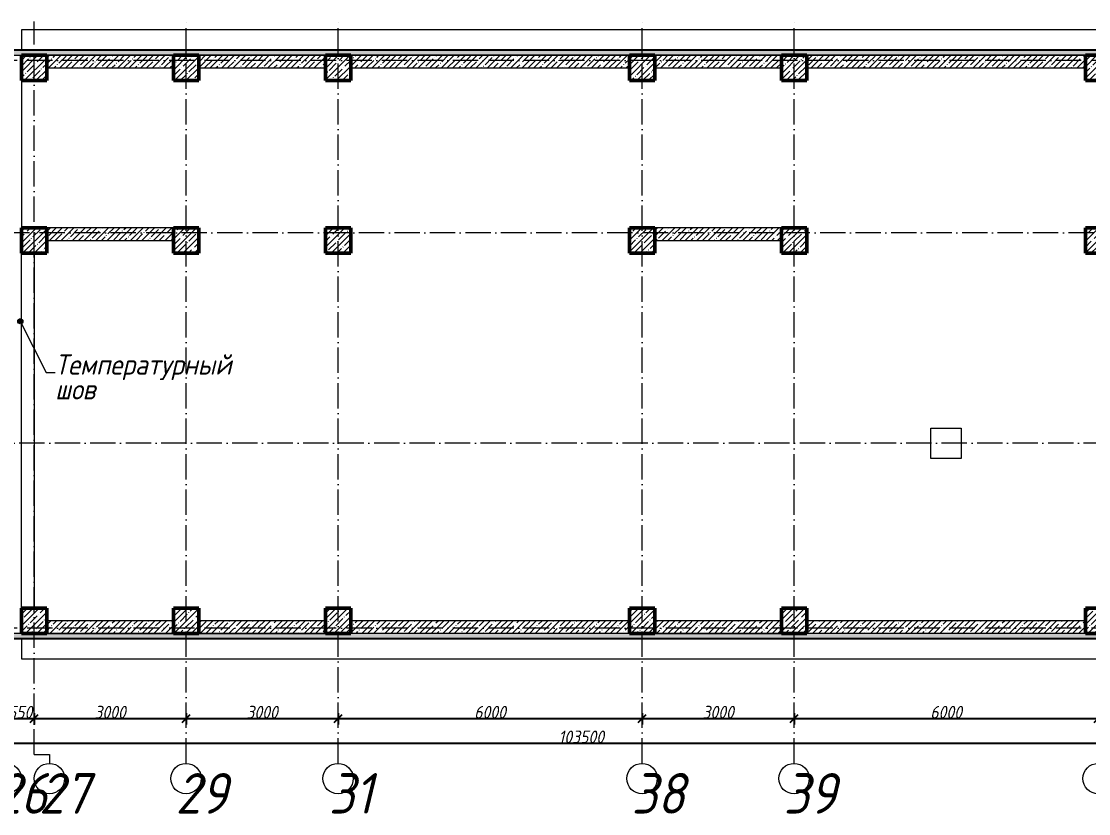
# Model space of a CAD drawing. Header units: millimetres. Extents: x -606178 to 312196, y -19338 to 632709.
# Drawn here: x -561717 to -540654, y 446320 to 461945 of the extents above; entities that cross this region are included whole.
import ezdxf

# ---------------------------------------------------------------- set-up
doc = ezdxf.new("R2010")
doc.units = ezdxf.units.MM
doc.linetypes.add('50_200_ШТРИХ_1Т_ш5_п1_п1_', pattern=[700, 500, -100, 0, -100])
for name, color, linetype, lineweight in [('A-____-____-DIMS', 7, 'Continuous', 9), ('A-FLOR-____-OTLN', 7, 'Continuous', 9), ('A-WALL-____-MCUT', 7, 'Continuous', 13), ('A-WALL-____-MCUT-1', 7, 'Continuous', 9), ('A-WALL-____-MCUT-3', 7, 'Continuous', 9), ('A-WALL-____-OTLN', 7, 'Continuous', 9), ('A-WALL-____-PATT-1', 7, 'Continuous', 9), ('A-WALL-FNSH-MCUT-1', 7, 'Continuous', 9), ('G-____-____-TEXT', 7, 'Continuous', 9), ('S-COLS-____-MCUT', 7, 'Continuous', 50), ('S-COLS-____-OTLN', 7, 'Continuous', 9), ('S-GRID-____-IDEN', 7, 'Continuous', 9), ('S-GRID-____-OTLN', 7, 'Continuous', 9), ('S-GRID-____-OTLN-1', 7, '50_200_ШТРИХ_1Т_ш5_п1_п1_', 9)]:
    doc.layers.add(name, color=color, linetype=linetype, lineweight=lineweight)
doc.styles.add('ISOCPEUR_I', font='isocpeui.ttf', dxfattribs={"width": 0.9, "height": 2.5})
doc.styles.add('ISOCPEUR_I_9', font='isocpeui.ttf', dxfattribs={"width": 0.9, "height": 250})
doc.dimstyles.new('ISO-2_5_0_9К_БОЛЬШОЙ_ОСИ', dxfattribs={"dimscale": 304.8, "dimtxt": 248.995294, "dimasz": 0.492126, "dimexe": 0.393701, "dimexo": 0, "dimgap": 0, "dimtad": 1, "dimdec": 0, "dimzin": 0, "dimdsep": 46, "dimtxsty": 'ISOCPEUR_I_9', "dimblk1": 'OBLIQUE', "dimblk2": 'OBLIQUE', "dimsah": 1, "dimcen": 0.09, "dimdle": 0.393701, "dimazin": 0, "dimtfac": 1, "dimtdec": 4, "dimtix": 1, "dimtmove": 0, "dimatfit": 3, "dimfxl": 1, "dimtvp": 1, "dimtolj": 1, "dimtzin": 0, "dimarcsym": 2})
pattern_1 = [(0, (-600067.05, 451794.26), (120.968, 69.841), [80.645, -161.29]), (120, (-600067.05, 451794.26), (-120.96808, 69.84086), [80.645, -161.29]), (60, (-600067.05, 451794.26), (-8e-05, 139.68186), [0, -161.29, 80.645, 0])]
pattern_2 = [(45, (-600067.05, 451794.26), (-114.04925, 114.04925), []), (45, (-599953, 451794.26), (-114.04925, 114.04925), [201.612, -40.322, 3.353, -36.97])]

# ---------------------------------------------------------------- blocks, each defined once
blk = doc.blocks.new('BSC_Колонна _Прямоугольная - 500х500-V58-АР1_Кладочный план подвала в осях 1-64_А-ГГ')
at = {"layer": 'S-COLS-____-OTLN'}
h = blk.add_hatch(dxfattribs=at)
h.set_pattern_fill('FP_69', color=256, style=0, pattern_type=2)
h.set_pattern_definition([(45, (-59600, 1668.96), (-114.04925, 114.04925), []), (45, (-59485.95, 1668.96), (-114.04925, 114.04925), [201.613, -40.323, 3.353, -36.97])])
h.paths.add_polyline_path([(-250, -250), (250, -250), (250, 250), (-250, 250)], flags=0)
at = {"layer": 'S-COLS-____-MCUT'}
for p, q in [((250, 250), (-250, 250)), ((-250, 250), (-250, -250)), ((250, -250), (250, 250)), ((-250, -250), (250, -250))]:
    blk.add_line(p, q, dxfattribs=at)
blk = doc.blocks.new('BSC_Колонна _Прямоугольная - 500х500-V60-АР1_Кладочный план подвала в осях 1-64_А-ГГ')
at = {"layer": 'S-COLS-____-OTLN'}
h = blk.add_hatch(dxfattribs=at)
h.set_pattern_fill('FP_71', color=256, style=0, pattern_type=2)
h.set_pattern_definition([(45, (-59600, -5831.04), (-114.04925, 114.04925), []), (45, (-59485.95, -5831.04), (-114.04925, 114.04925), [201.613, -40.323, 3.353, -36.97])])
h.paths.add_polyline_path([(-250, -250), (250, -250), (250, 250), (-250, 250)], flags=0)
at = {"layer": 'S-COLS-____-MCUT'}
for p, q in [((250, 250), (-250, 250)), ((-250, 250), (-250, -250)), ((250, -250), (250, 250)), ((-250, -250), (250, -250))]:
    blk.add_line(p, q, dxfattribs=at)
blk = doc.blocks.new('BSC_Колонна _Прямоугольная - 500х500-V65-АР1_Кладочный план подвала в осях 1-64_А-ГГ')
at = {"layer": 'S-COLS-____-OTLN'}
h = blk.add_hatch(dxfattribs=at)
h.set_pattern_fill('FP_76', color=256, style=0, pattern_type=2)
h.set_pattern_definition([(45, (-50600, 1668.96), (-114.04925, 114.04925), []), (45, (-50485.95, 1668.96), (-114.04925, 114.04925), [201.613, -40.323, 3.353, -36.97])])
h.paths.add_polyline_path([(-250, -250), (250, -250), (250, 250), (-250, 250)], flags=0)
at = {"layer": 'S-COLS-____-MCUT'}
for p, q in [((250, 250), (-250, 250)), ((-250, 250), (-250, -250)), ((250, -250), (250, 250)), ((-250, -250), (250, -250))]:
    blk.add_line(p, q, dxfattribs=at)
blk = doc.blocks.new('BSC_Колонна _Прямоугольная - 500х500-V66-АР1_Кладочный план подвала в осях 1-64_А-ГГ')
at = {"layer": 'S-COLS-____-OTLN'}
h = blk.add_hatch(dxfattribs=at)
h.set_pattern_fill('FP_77', color=256, style=0, pattern_type=2)
h.set_pattern_definition([(45, (-50600, -5831.04), (-114.04925, 114.04925), []), (45, (-50485.95, -5831.04), (-114.04925, 114.04925), [201.613, -40.323, 3.353, -36.97])])
h.paths.add_polyline_path([(-250, -250), (250, -250), (250, 250), (-250, 250)], flags=0)
at = {"layer": 'S-COLS-____-MCUT'}
for p, q in [((250, 250), (-250, 250)), ((-250, 250), (-250, -250)), ((250, -250), (250, 250)), ((-250, -250), (250, -250))]:
    blk.add_line(p, q, dxfattribs=at)
blk = doc.blocks.new('BSC_Колонна _Прямоугольная - 500х500-V67-АР1_Кладочный план подвала в осях 1-64_А-ГГ')
at = {"layer": 'S-COLS-____-OTLN'}
h = blk.add_hatch(dxfattribs=at)
h.set_pattern_fill('FP_78', color=256, style=0, pattern_type=2)
h.set_pattern_definition([(45, (-53600, 1668.96), (-114.04925, 114.04925), []), (45, (-53485.95, 1668.96), (-114.04925, 114.04925), [201.613, -40.323, 3.353, -36.97])])
h.paths.add_polyline_path([(-250, -250), (250, -250), (250, 250), (-250, 250)], flags=0)
at = {"layer": 'S-COLS-____-MCUT'}
for p, q in [((250, 250), (-250, 250)), ((-250, 250), (-250, -250)), ((250, -250), (250, 250)), ((-250, -250), (250, -250))]:
    blk.add_line(p, q, dxfattribs=at)
blk = doc.blocks.new('BSC_Колонна _Прямоугольная - 500х500-V68-АР1_Кладочный план подвала в осях 1-64_А-ГГ')
at = {"layer": 'S-COLS-____-OTLN'}
h = blk.add_hatch(dxfattribs=at)
h.set_pattern_fill('FP_79', color=256, style=0, pattern_type=2)
h.set_pattern_definition([(45, (-53600, -5831.04), (-114.04925, 114.04925), []), (45, (-53485.95, -5831.04), (-114.04925, 114.04925), [201.613, -40.323, 3.353, -36.97])])
h.paths.add_polyline_path([(-250, -250), (250, -250), (250, 250), (-250, 250)], flags=0)
at = {"layer": 'S-COLS-____-MCUT'}
for p, q in [((250, 250), (-250, 250)), ((-250, 250), (-250, -250)), ((250, -250), (250, 250)), ((-250, -250), (250, -250))]:
    blk.add_line(p, q, dxfattribs=at)
blk = doc.blocks.new('BSC_Колонна _Прямоугольная - 500х500-V72-АР1_Кладочный план подвала в осях 1-64_А-ГГ')
at = {"layer": 'S-COLS-____-OTLN'}
h = blk.add_hatch(dxfattribs=at)
h.set_pattern_fill('FP_83', color=256, style=0, pattern_type=2)
h.set_pattern_definition([(45, (-41600, 1668.96), (-114.04925, 114.04925), []), (45, (-41485.95, 1668.96), (-114.04925, 114.04925), [201.613, -40.323, 3.353, -36.97])])
h.paths.add_polyline_path([(-250, -250), (250, -250), (250, 250), (-250, 250)], flags=0)
at = {"layer": 'S-COLS-____-MCUT'}
for p, q in [((250, 250), (-250, 250)), ((-250, 250), (-250, -250)), ((250, -250), (250, 250)), ((-250, -250), (250, -250))]:
    blk.add_line(p, q, dxfattribs=at)
blk = doc.blocks.new('BSC_Колонна _Прямоугольная - 500х500-V95-АР1_Кладочный план подвала в осях 1-64_А-ГГ')
at = {"layer": 'S-COLS-____-OTLN'}
h = blk.add_hatch(dxfattribs=at)
h.set_pattern_fill('FP_107', color=256, style=0, pattern_type=2)
h.set_pattern_definition([(45, (-38600, 1668.96), (-114.04925, 114.04925), []), (45, (-38485.95, 1668.96), (-114.04925, 114.04925), [201.613, -40.323, 3.353, -36.97])])
h.paths.add_polyline_path([(-250, -250), (250, -250), (250, 250), (-250, 250)], flags=0)
at = {"layer": 'S-COLS-____-MCUT'}
for p, q in [((250, 250), (-250, 250)), ((-250, 250), (-250, -250)), ((250, -250), (250, 250)), ((-250, -250), (250, -250))]:
    blk.add_line(p, q, dxfattribs=at)
blk = doc.blocks.new('BSC_Колонна _Прямоугольная - 500х500-V96-АР1_Кладочный план подвала в осях 1-64_А-ГГ')
at = {"layer": 'S-COLS-____-OTLN'}
h = blk.add_hatch(dxfattribs=at)
h.set_pattern_fill('FP_108', color=256, style=0, pattern_type=2)
h.set_pattern_definition([(45, (-38600, -5831.04), (-114.04925, 114.04925), []), (45, (-38485.95, -5831.04), (-114.04925, 114.04925), [201.613, -40.323, 3.353, -36.97])])
h.paths.add_polyline_path([(-250, -250), (250, -250), (250, 250), (-250, 250)], flags=0)
at = {"layer": 'S-COLS-____-MCUT'}
for p, q in [((250, 250), (-250, 250)), ((-250, 250), (-250, -250)), ((250, -250), (250, 250)), ((-250, -250), (250, -250))]:
    blk.add_line(p, q, dxfattribs=at)
blk = doc.blocks.new('BSC_Колонна _Прямоугольная - 500х500-V97-АР1_Кладочный план подвала в осях 1-64_А-ГГ')
at = {"layer": 'S-COLS-____-OTLN'}
h = blk.add_hatch(dxfattribs=at)
h.set_pattern_fill('FP_109', color=256, style=0, pattern_type=2)
h.set_pattern_definition([(45, (-44600, 1668.96), (-114.04925, 114.04925), []), (45, (-44485.95, 1668.96), (-114.04925, 114.04925), [201.613, -40.323, 3.353, -36.97])])
h.paths.add_polyline_path([(-250, -250), (250, -250), (250, 250), (-250, 250)], flags=0)
at = {"layer": 'S-COLS-____-MCUT'}
for p, q in [((250, 250), (-250, 250)), ((-250, 250), (-250, -250)), ((250, -250), (250, 250)), ((-250, -250), (250, -250))]:
    blk.add_line(p, q, dxfattribs=at)
blk = doc.blocks.new('BSC_Колонна _Прямоугольная - 500х500-V98-АР1_Кладочный план подвала в осях 1-64_А-ГГ')
at = {"layer": 'S-COLS-____-OTLN'}
h = blk.add_hatch(dxfattribs=at)
h.set_pattern_fill('FP_110', color=256, style=0, pattern_type=2)
h.set_pattern_definition([(45, (-44600, -5831.04), (-114.04925, 114.04925), []), (45, (-44485.95, -5831.04), (-114.04925, 114.04925), [201.613, -40.323, 3.353, -36.97])])
h.paths.add_polyline_path([(-250, -250), (250, -250), (250, 250), (-250, 250)], flags=0)
at = {"layer": 'S-COLS-____-MCUT'}
for p, q in [((250, 250), (-250, 250)), ((-250, 250), (-250, -250)), ((250, -250), (250, 250)), ((-250, -250), (250, -250))]:
    blk.add_line(p, q, dxfattribs=at)
blk = doc.blocks.new('BSC_Колонна _Прямоугольная - 500х500-V125-АР1_Кладочный план подвала в осях 1-64_А-ГГ')
at = {"layer": 'S-COLS-____-OTLN'}
h = blk.add_hatch(dxfattribs=at)
h.set_pattern_fill('FP_140', color=256, style=0, pattern_type=2)
h.set_pattern_definition([(45, (-59600, -9231.04), (-114.04925, 114.04925), []), (45, (-59485.95, -9231.04), (-114.04925, 114.04925), [201.613, -40.323, 3.353, -36.97])])
h.paths.add_polyline_path([(-250, -250), (250, -250), (250, 250), (-250, 250)], flags=0)
at = {"layer": 'S-COLS-____-MCUT'}
for p, q in [((250, 250), (-250, 250)), ((-250, 250), (-250, -250)), ((250, -250), (250, 250)), ((-250, -250), (250, -250))]:
    blk.add_line(p, q, dxfattribs=at)
blk = doc.blocks.new('BSC_Колонна _Прямоугольная - 500х500-V126-АР1_Кладочный план подвала в осях 1-64_А-ГГ')
at = {"layer": 'S-COLS-____-OTLN'}
h = blk.add_hatch(dxfattribs=at)
h.set_pattern_fill('FP_141', color=256, style=0, pattern_type=2)
h.set_pattern_definition([(45, (-53600, -9231.04), (-114.04925, 114.04925), []), (45, (-53485.95, -9231.04), (-114.04925, 114.04925), [201.613, -40.323, 3.353, -36.97])])
h.paths.add_polyline_path([(-250, -250), (250, -250), (250, 250), (-250, 250)], flags=0)
at = {"layer": 'S-COLS-____-MCUT'}
for p, q in [((250, 250), (-250, 250)), ((-250, 250), (-250, -250)), ((250, -250), (250, 250)), ((-250, -250), (250, -250))]:
    blk.add_line(p, q, dxfattribs=at)
blk = doc.blocks.new('BSC_Колонна _Прямоугольная - 500х500-V141-АР1_Кладочный план подвала в осях 1-64_А-ГГ')
at = {"layer": 'S-COLS-____-OTLN'}
h = blk.add_hatch(dxfattribs=at)
h.set_pattern_fill('FP_157', color=256, style=0, pattern_type=2)
h.set_pattern_definition([(45, (-41600, -5831.04), (-114.04925, 114.04925), []), (45, (-41485.95, -5831.04), (-114.04925, 114.04925), [201.613, -40.323, 3.353, -36.97])])
h.paths.add_polyline_path([(-250, -250), (250, -250), (250, 250), (-250, 250)], flags=0)
at = {"layer": 'S-COLS-____-MCUT'}
for p, q in [((250, 250), (-250, 250)), ((-250, 250), (-250, -250)), ((250, -250), (250, 250)), ((-250, -250), (250, -250))]:
    blk.add_line(p, q, dxfattribs=at)
blk = doc.blocks.new('Ось сетки - Круг_Ø6_00__ISO-2_5_0_9K_-25732049-АР1_Кладочный план подвала в осях 1-64_А-ГГ')
at = {"layer": 'S-GRID-____-IDEN'}
blk.add_circle((0, 0), 3, dxfattribs=at)
blk = doc.blocks.new('_Oblique')
at = {"color": 0, "linetype": 'ByBlock', "lineweight": -2}
blk.add_line((-0.5, -0.5), (0.5, 0.5), dxfattribs=at)
blk = doc.blocks.new('*D3995')
at = {"layer": 'A-____-____-DIMS', "color": 0, "lineweight": -2, "transparency": 16777216}
for p, q in [((-562017, 448302), (-562017, 448076)), ((-561467, 448302), (-561467, 448076)), ((-562137, 448196), (-561347, 448196))]:
    blk.add_line(p, q, dxfattribs=at)
at = {"layer": 'Defpoints', "color": 0, "transparency": 16777216}
for p in [(-562017, 448302), (-561467, 448302), (-561467, 448196)]:
    blk.add_point(p, dxfattribs=at)
at = {"layer": 'A-____-____-DIMS', "color": 0, "lineweight": -2, "transparency": 16777216, "xscale": 150, "yscale": 150, "zscale": 150, "rotation": 180}
blk.add_blockref('_Oblique', (-562017, 448196), dxfattribs=at)
at = {"layer": 'A-____-____-DIMS', "color": 0, "lineweight": -2, "transparency": 16777216, "xscale": 150, "yscale": 150, "zscale": 150}
blk.add_blockref('_Oblique', (-561467, 448196), dxfattribs=at)
at = {"layer": 'A-____-____-DIMS', "color": 0, "transparency": 16777216, "insert": (-561742, 448321), "char_height": 250, "width": 568.86, "attachment_point": 5, "style": 'ISOCPEUR_I_9'}
blk.add_mtext('\\A1;550', dxfattribs=at)
blk = doc.blocks.new('*D3996')
at = {"layer": 'A-____-____-DIMS', "color": 0, "lineweight": -2, "transparency": 16777216}
for p, q in [((-561467, 448302), (-561467, 448076)), ((-558467, 448302), (-558467, 448076)), ((-561587, 448196), (-558347, 448196))]:
    blk.add_line(p, q, dxfattribs=at)
at = {"layer": 'Defpoints', "color": 0, "transparency": 16777216}
for p in [(-561467, 448302), (-558467, 448302), (-558467, 448196)]:
    blk.add_point(p, dxfattribs=at)
at = {"layer": 'A-____-____-DIMS', "color": 0, "lineweight": -2, "transparency": 16777216, "xscale": 150, "yscale": 150, "zscale": 150, "rotation": 180}
blk.add_blockref('_Oblique', (-561467, 448196), dxfattribs=at)
at = {"layer": 'A-____-____-DIMS', "color": 0, "lineweight": -2, "transparency": 16777216, "xscale": 150, "yscale": 150, "zscale": 150}
blk.add_blockref('_Oblique', (-558467, 448196), dxfattribs=at)
at = {"layer": 'A-____-____-DIMS', "color": 0, "transparency": 16777216, "insert": (-559967, 448321), "char_height": 250, "width": 758.48, "attachment_point": 5, "style": 'ISOCPEUR_I_9'}
blk.add_mtext('\\A1;3000', dxfattribs=at)
blk = doc.blocks.new('*D3997')
at = {"layer": 'A-____-____-DIMS', "color": 0, "lineweight": -2, "transparency": 16777216}
for p, q in [((-558467, 448302), (-558467, 448076)), ((-555467, 448302), (-555467, 448076)), ((-558587, 448196), (-555347, 448196))]:
    blk.add_line(p, q, dxfattribs=at)
at = {"layer": 'Defpoints', "color": 0, "transparency": 16777216}
for p in [(-558467, 448302), (-555467, 448302), (-555467, 448196)]:
    blk.add_point(p, dxfattribs=at)
at = {"layer": 'A-____-____-DIMS', "color": 0, "lineweight": -2, "transparency": 16777216, "xscale": 150, "yscale": 150, "zscale": 150, "rotation": 180}
blk.add_blockref('_Oblique', (-558467, 448196), dxfattribs=at)
at = {"layer": 'A-____-____-DIMS', "color": 0, "lineweight": -2, "transparency": 16777216, "xscale": 150, "yscale": 150, "zscale": 150}
blk.add_blockref('_Oblique', (-555467, 448196), dxfattribs=at)
at = {"layer": 'A-____-____-DIMS', "color": 0, "transparency": 16777216, "insert": (-556967, 448321), "char_height": 250, "width": 758.48, "attachment_point": 5, "style": 'ISOCPEUR_I_9'}
blk.add_mtext('\\A1;3000', dxfattribs=at)
blk = doc.blocks.new('*D3998')
at = {"layer": 'A-____-____-DIMS', "color": 0, "lineweight": -2, "transparency": 16777216}
for p, q in [((-555467, 448302), (-555467, 448076)), ((-549467, 448302), (-549467, 448076)), ((-555587, 448196), (-549347, 448196))]:
    blk.add_line(p, q, dxfattribs=at)
at = {"layer": 'Defpoints', "color": 0, "transparency": 16777216}
for p in [(-555467, 448302), (-549467, 448302), (-549467, 448196)]:
    blk.add_point(p, dxfattribs=at)
at = {"layer": 'A-____-____-DIMS', "color": 0, "lineweight": -2, "transparency": 16777216, "xscale": 150, "yscale": 150, "zscale": 150, "rotation": 180}
blk.add_blockref('_Oblique', (-555467, 448196), dxfattribs=at)
at = {"layer": 'A-____-____-DIMS', "color": 0, "lineweight": -2, "transparency": 16777216, "xscale": 150, "yscale": 150, "zscale": 150}
blk.add_blockref('_Oblique', (-549467, 448196), dxfattribs=at)
at = {"layer": 'A-____-____-DIMS', "color": 0, "transparency": 16777216, "insert": (-552467, 448321), "char_height": 250, "width": 758.48, "attachment_point": 5, "style": 'ISOCPEUR_I_9'}
blk.add_mtext('\\A1;6000', dxfattribs=at)
blk = doc.blocks.new('*D3999')
at = {"layer": 'A-____-____-DIMS', "color": 0, "lineweight": -2, "transparency": 16777216}
for p, q in [((-549467, 448302), (-549467, 448076)), ((-546467, 448302), (-546467, 448076)), ((-549587, 448196), (-546347, 448196))]:
    blk.add_line(p, q, dxfattribs=at)
at = {"layer": 'Defpoints', "color": 0, "transparency": 16777216}
for p in [(-549467, 448302), (-546467, 448302), (-546467, 448196)]:
    blk.add_point(p, dxfattribs=at)
at = {"layer": 'A-____-____-DIMS', "color": 0, "lineweight": -2, "transparency": 16777216, "xscale": 150, "yscale": 150, "zscale": 150, "rotation": 180}
blk.add_blockref('_Oblique', (-549467, 448196), dxfattribs=at)
at = {"layer": 'A-____-____-DIMS', "color": 0, "lineweight": -2, "transparency": 16777216, "xscale": 150, "yscale": 150, "zscale": 150}
blk.add_blockref('_Oblique', (-546467, 448196), dxfattribs=at)
at = {"layer": 'A-____-____-DIMS', "color": 0, "transparency": 16777216, "insert": (-547967, 448321), "char_height": 250, "width": 758.48, "attachment_point": 5, "style": 'ISOCPEUR_I_9'}
blk.add_mtext('\\A1;3000', dxfattribs=at)
blk = doc.blocks.new('*D4000')
at = {"layer": 'A-____-____-DIMS', "color": 0, "lineweight": -2, "transparency": 16777216}
for p, q in [((-546467, 448302), (-546467, 448076)), ((-540467, 448302), (-540467, 448076)), ((-546587, 448196), (-540347, 448196))]:
    blk.add_line(p, q, dxfattribs=at)
at = {"layer": 'Defpoints', "color": 0, "transparency": 16777216}
for p in [(-546467, 448302), (-540467, 448302), (-540467, 448196)]:
    blk.add_point(p, dxfattribs=at)
at = {"layer": 'A-____-____-DIMS', "color": 0, "lineweight": -2, "transparency": 16777216, "xscale": 150, "yscale": 150, "zscale": 150, "rotation": 180}
blk.add_blockref('_Oblique', (-546467, 448196), dxfattribs=at)
at = {"layer": 'A-____-____-DIMS', "color": 0, "lineweight": -2, "transparency": 16777216, "xscale": 150, "yscale": 150, "zscale": 150}
blk.add_blockref('_Oblique', (-540467, 448196), dxfattribs=at)
at = {"layer": 'A-____-____-DIMS', "color": 0, "transparency": 16777216, "insert": (-543467, 448321), "char_height": 250, "width": 758.48, "attachment_point": 5, "style": 'ISOCPEUR_I_9'}
blk.add_mtext('\\A1;6000', dxfattribs=at)
blk = doc.blocks.new('*D4014')
at = {"layer": 'A-____-____-DIMS', "color": 0, "lineweight": -2, "transparency": 16777216}
for p, q in [((-602417, 447814), (-602417, 447588)), ((-498917, 447814), (-498917, 447588)), ((-602537, 447708), (-498797, 447708))]:
    blk.add_line(p, q, dxfattribs=at)
at = {"layer": 'Defpoints', "color": 0, "transparency": 16777216}
for p in [(-602417, 447814), (-498917, 447814), (-498917, 447708)]:
    blk.add_point(p, dxfattribs=at)
at = {"layer": 'A-____-____-DIMS', "color": 0, "lineweight": -2, "transparency": 16777216, "xscale": 150, "yscale": 150, "zscale": 150, "rotation": 180}
blk.add_blockref('_Oblique', (-602417, 447708), dxfattribs=at)
at = {"layer": 'A-____-____-DIMS', "color": 0, "lineweight": -2, "transparency": 16777216, "xscale": 150, "yscale": 150, "zscale": 150}
blk.add_blockref('_Oblique', (-498917, 447708), dxfattribs=at)
at = {"layer": 'A-____-____-DIMS', "color": 0, "transparency": 16777216, "insert": (-550667, 447833), "char_height": 250, "width": 1080.26, "attachment_point": 5, "style": 'ISOCPEUR_I_9'}
blk.add_mtext('\\A1;103500', dxfattribs=at)

msp = doc.modelspace()

# ---------------------------------------------------------------- hatches: boundary and pattern name
at = {"layer": 'A-WALL-____-PATT-1'}
h = msp.add_hatch(dxfattribs=at)
h.set_pattern_fill('FP_91', color=256, style=0, pattern_type=2)
h.set_pattern_definition(pattern_1)
h.paths.add_polyline_path([(-525677.047, 461275.3011), (-525669.047, 461275.3011), (-525669.047, 461377.3011), (-576515.047, 461377.3011), (-576515.047, 461277.3011), (-525677.047, 461277.3011)], flags=0)
h = msp.add_hatch(dxfattribs=at)
h.set_pattern_fill('FP_1', color=256, style=0, pattern_type=2)
h.set_pattern_definition(pattern_2)
h.paths.add_polyline_path([(-558717.047, 461025.3011), (-558717.047, 461275.3011), (-561217.047, 461275.3011), (-561217.047, 461025.3011)], flags=0)
h = msp.add_hatch(dxfattribs=at)
h.set_pattern_fill('FP_1', color=256, style=0, pattern_type=2)
h.set_pattern_definition(pattern_2)
h.paths.add_polyline_path([(-555717.047, 461025.3011), (-555717.047, 461275.3011), (-558217.047, 461275.3011), (-558217.047, 461025.3011)], flags=0)
h = msp.add_hatch(dxfattribs=at)
h.set_pattern_fill('FP_1', color=256, style=0, pattern_type=2)
h.set_pattern_definition(pattern_2)
h.paths.add_polyline_path([(-549717.047, 461025.3011), (-549717.047, 461275.3011), (-555217.047, 461275.3011), (-555217.047, 461025.3011), (-550592.3244, 461025.3011)], flags=0)
h = msp.add_hatch(dxfattribs=at)
h.set_pattern_fill('FP_1', color=256, style=0, pattern_type=2)
h.set_pattern_definition(pattern_2)
h.paths.add_polyline_path([(-546717.047, 461025.3011), (-546717.047, 461275.3011), (-549217.047, 461275.3011), (-549217.047, 461025.3011)], flags=0)
h = msp.add_hatch(dxfattribs=at)
h.set_pattern_fill('FP_1', color=256, style=0, pattern_type=2)
h.set_pattern_definition(pattern_2)
h.paths.add_polyline_path([(-540717.047, 461025.3011), (-540717.047, 461275.3011), (-546217.047, 461275.3011), (-546217.047, 461025.3011)], flags=0)
h = msp.add_hatch(dxfattribs=at)
h.set_pattern_fill('FP_1', color=256, style=0, pattern_type=2)
h.set_pattern_definition(pattern_2)
h.paths.add_polyline_path([(-558717.047, 457625.3011), (-558717.047, 457875.3011), (-561217.047, 457875.3011), (-561217.047, 457625.3011)], flags=0)
h = msp.add_hatch(dxfattribs=at)
h.set_pattern_fill('FP_1', color=256, style=0, pattern_type=2)
h.set_pattern_definition(pattern_2)
h.paths.add_polyline_path([(-546717.047, 457625.3011), (-546717.047, 457875.3011), (-549217.047, 457875.3011), (-549217.047, 457625.3011)], flags=0)
h = msp.add_hatch(dxfattribs=at)
h.set_pattern_fill('FP_1', color=256, style=0, pattern_type=2)
h.set_pattern_definition(pattern_2)
h.paths.add_polyline_path([(-558717.047, 449875.3011), (-558717.047, 450125.3011), (-561217.047, 450125.3011), (-561217.047, 449875.3011)], flags=0)
h = msp.add_hatch(dxfattribs=at)
h.set_pattern_fill('FP_1', color=256, style=0, pattern_type=2)
h.set_pattern_definition(pattern_2)
h.paths.add_polyline_path([(-555717.047, 449875.3011), (-555717.047, 450125.3011), (-558217.047, 450125.3011), (-558217.047, 449875.3011)], flags=0)
h = msp.add_hatch(dxfattribs=at)
h.set_pattern_fill('FP_1', color=256, style=0, pattern_type=2)
h.set_pattern_definition(pattern_2)
h.paths.add_polyline_path([(-549717.047, 449875.3011), (-549717.047, 450125.3011), (-555217.047, 450125.3011), (-555217.047, 449875.3011), (-550592.3244, 449875.3011)], flags=0)
h = msp.add_hatch(dxfattribs=at)
h.set_pattern_fill('FP_1', color=256, style=0, pattern_type=2)
h.set_pattern_definition(pattern_2)
h.paths.add_polyline_path([(-546717.047, 449875.3011), (-546717.047, 450125.3011), (-549217.047, 450125.3011), (-549217.047, 449875.3011)], flags=0)
h = msp.add_hatch(dxfattribs=at)
h.set_pattern_fill('FP_1', color=256, style=0, pattern_type=2)
h.set_pattern_definition(pattern_2)
h.paths.add_polyline_path([(-540717.047, 449875.3011), (-540717.047, 450125.3011), (-546217.047, 450125.3011), (-546217.047, 449875.3011)], flags=0)
h = msp.add_hatch(dxfattribs=at)
h.set_pattern_fill('FP_91', color=256, style=0, pattern_type=2)
h.set_pattern_definition(pattern_1)
h.paths.add_polyline_path([(-498715.047, 449773.3011), (-498715.047, 449873.3011), (-602519.047, 449873.3011), (-602519.047, 449773.3011), (-501102.2341, 449773.3011)], flags=0)
at = {"layer": 'G-____-____-TEXT'}
h = msp.add_hatch(color=256, dxfattribs=at)
edge = h.paths.add_edge_path(flags=0)
edge.add_arc((-561737.0525, 456029.6654), 50, 0, 360)
at = {"layer": 'S-COLS-____-OTLN'}
h = msp.add_hatch(dxfattribs=at)
h.set_pattern_fill('FP_1', color=256, style=0, pattern_type=2)
h.set_pattern_definition(pattern_2)
h.paths.add_polyline_path([(-561717.047, 460775.3011), (-561217.047, 460775.3011), (-561217.047, 461275.3011), (-561717.047, 461275.3011)], flags=0)
h = msp.add_hatch(dxfattribs=at)
h.set_pattern_fill('FP_1', color=256, style=0, pattern_type=2)
h.set_pattern_definition(pattern_2)
h.paths.add_polyline_path([(-558717.047, 460775.3011), (-558217.047, 460775.3011), (-558217.047, 461275.3011), (-558717.047, 461275.3011)], flags=0)
h = msp.add_hatch(dxfattribs=at)
h.set_pattern_fill('FP_1', color=256, style=0, pattern_type=2)
h.set_pattern_definition(pattern_2)
h.paths.add_polyline_path([(-555217.047, 460775.3011), (-555217.047, 461275.3011), (-555717.047, 461275.3011), (-555717.047, 460775.3011)], flags=0)
h = msp.add_hatch(dxfattribs=at)
h.set_pattern_fill('FP_1', color=256, style=0, pattern_type=2)
h.set_pattern_definition(pattern_2)
h.paths.add_polyline_path([(-549717.047, 460775.3011), (-549217.047, 460775.3011), (-549217.047, 461275.3011), (-549717.047, 461275.3011)], flags=0)

# ---------------------------------------------------------------- linework, layer by layer
at = {"layer": 'A-FLOR-____-OTLN'}
for p, q in [((-528217.047, 461775.3011), (-561717.047, 461775.3011)), ((-561717.047, 461775.3011), (-561717.047, 461385.3011)), ((-561717.047, 460775.3011), (-561717.047, 457875.3011)), ((-543767.047, 453325.3011), (-543767.047, 453925.3011)), ((-543767.047, 453925.3011), (-543167.047, 453925.3011)), ((-543167.047, 453925.3011), (-543167.047, 453325.3011)), ((-543167.047, 453325.3011), (-543767.047, 453325.3011)), ((-561717.047, 449765.3011), (-561717.047, 449375.3011)), ((-561717.047, 449375.3011), (-528217.047, 449375.3011))]:
    msp.add_line(p, q, dxfattribs=at)
at = {"layer": 'A-WALL-____-MCUT'}
for p, q in [((-576415.047, 461377.3011), (-525669.047, 461377.3011)), ((-525677.047, 461385.3011), (-576407.047, 461385.3011)), ((-602627.047, 449765.3011), (-498707.047, 449765.3011)), ((-498715.047, 449773.3011), (-602619.047, 449773.3011))]:
    msp.add_line(p, q, dxfattribs=at)
at = {"layer": 'A-WALL-____-MCUT-1'}
for p, q in [((-558717.047, 461275.3011), (-561217.047, 461275.3011)), ((-561217.047, 461275.3011), (-561217.047, 461025.3011)), ((-558717.047, 461025.3011), (-558717.047, 461275.3011)), ((-555717.047, 461275.3011), (-558217.047, 461275.3011)), ((-558217.047, 461275.3011), (-558217.047, 461025.3011)), ((-555717.047, 461025.3011), (-555717.047, 461275.3011)), ((-549717.047, 461275.3011), (-555217.047, 461275.3011)), ((-555217.047, 461275.3011), (-555217.047, 461025.3011)), ((-549717.047, 461025.3011), (-549717.047, 461275.3011)), ((-546717.047, 461275.3011), (-549217.047, 461275.3011)), ((-549217.047, 461275.3011), (-549217.047, 461025.3011)), ((-540717.047, 461275.3011), (-546217.047, 461275.3011)), ((-561217.047, 461025.3011), (-558717.047, 461025.3011)), ((-558217.047, 461025.3011), (-555717.047, 461025.3011)), ((-555217.047, 461025.3011), (-549717.047, 461025.3011)), ((-549217.047, 461025.3011), (-546717.047, 461025.3011)), ((-546217.047, 461025.3011), (-540717.047, 461025.3011)), ((-558717.047, 457875.3011), (-561217.047, 457875.3011)), ((-546717.047, 457875.3011), (-549217.047, 457875.3011)), ((-561217.047, 457625.3011), (-558717.047, 457625.3011)), ((-549217.047, 457625.3011), (-546717.047, 457625.3011)), ((-558717.047, 450125.3011), (-561217.047, 450125.3011)), ((-555717.047, 450125.3011), (-558217.047, 450125.3011)), ((-549717.047, 450125.3011), (-555217.047, 450125.3011)), ((-546717.047, 450125.3011), (-549217.047, 450125.3011)), ((-540717.047, 450125.3011), (-546217.047, 450125.3011)), ((-561217.047, 449875.3011), (-558717.047, 449875.3011)), ((-558217.047, 449875.3011), (-555717.047, 449875.3011)), ((-549717.047, 449875.3011), (-555217.047, 449875.3011)), ((-549217.047, 449875.3011), (-546717.047, 449875.3011)), ((-540717.047, 449875.3011), (-546217.047, 449875.3011))]:
    msp.add_line(p, q, dxfattribs=at)
at = {"layer": 'A-WALL-____-MCUT-3'}
for p, q in [((-576517.047, 461277.3011), (-525567.047, 461277.3011)), ((-498815.047, 449873.3011), (-602519.047, 449873.3011))]:
    msp.add_line(p, q, dxfattribs=at)
at = {"layer": 'A-WALL-____-OTLN'}
for p, q in [((-561717.047, 450375.3011), (-561717.047, 457375.3011)), ((-561467.047, 457375.3011), (-561467.047, 450375.3011))]:
    msp.add_line(p, q, dxfattribs=at)
at = {"layer": 'A-WALL-FNSH-MCUT-1'}
for p, q in [((-561767.047, 461275.3011), (-549217.047, 461275.3011)), ((-561717.047, 449875.3011), (-561767.047, 449875.3011))]:
    msp.add_line(p, q, dxfattribs=at)
at = {"layer": 'G-____-____-TEXT'}
for p, q in [((-561737.0525, 456029.6654), (-561229.996, 455022.282)), ((-561229.996, 455022.282), (-561050.308, 455022.282))]:
    msp.add_line(p, q, dxfattribs=at)
msp.add_circle((-561737.0525, 456029.6654), 50, dxfattribs=at)
at = {"layer": 'S-COLS-____-MCUT'}
for p, q in [((-561217.047, 461275.3011), (-561717.047, 461275.3011)), ((-561717.047, 461275.3011), (-561717.047, 460775.3011)), ((-561217.047, 460775.3011), (-561217.047, 461275.3011)), ((-558217.047, 461275.3011), (-558717.047, 461275.3011)), ((-558717.047, 461275.3011), (-558717.047, 460775.3011)), ((-558217.047, 460775.3011), (-558217.047, 461275.3011)), ((-555217.047, 461275.3011), (-555717.047, 461275.3011)), ((-555717.047, 461275.3011), (-555717.047, 460775.3011)), ((-555217.047, 460775.3011), (-555217.047, 461275.3011)), ((-549217.047, 461275.3011), (-549717.047, 461275.3011)), ((-549717.047, 461275.3011), (-549717.047, 460775.3011)), ((-549217.047, 460775.3011), (-549217.047, 461275.3011)), ((-561717.047, 460775.3011), (-561217.047, 460775.3011)), ((-558717.047, 460775.3011), (-558217.047, 460775.3011)), ((-555717.047, 460775.3011), (-555217.047, 460775.3011)), ((-549717.047, 460775.3011), (-549217.047, 460775.3011))]:
    msp.add_line(p, q, dxfattribs=at)
at = {"layer": 'S-GRID-____-OTLN'}
for p, q in [((-561467.047, 447487.0113), (-561162.817, 447487.0113)), ((-561162.817, 447487.0113), (-561162.817, 447311.6528))]:
    msp.add_line(p, q, dxfattribs=at)
at = {"layer": 'S-GRID-____-OTLN-1'}
for p, q in [((-561467.047, 447487.0113), (-561467.047, 461944.7985)), ((-558467.047, 447311.6528), (-558467.047, 461944.7985)), ((-555467.047, 447311.6528), (-555467.047, 461944.7985)), ((-549467.047, 447311.6528), (-549467.047, 461944.7985)), ((-546467.047, 447311.6528), (-546467.047, 461944.7985)), ((-495992.6403, 461175.3011), (-604529.5766, 461175.3011)), ((-509748.2596, 457775.3011), (-604735.8172, 457775.3011)), ((-496148.4533, 453625.3011), (-604735.8172, 453625.3011)), ((-495992.6403, 449975.3011), (-604735.8172, 449975.3011))]:
    msp.add_line(p, q, dxfattribs=at)

# ---------------------------------------------------------------- block references
at = {"layer": 'S-COLS-____-OTLN'}
for name, p in [('BSC_Колонна _Прямоугольная - 500х500-V126-АР1_Кладочный план подвала в осях 1-64_А-ГГ', (-546467.047, 461025.3011)), ('BSC_Колонна _Прямоугольная - 500х500-V125-АР1_Кладочный план подвала в осях 1-64_А-ГГ', (-540467.047, 461025.3011)), ('BSC_Колонна _Прямоугольная - 500х500-V96-АР1_Кладочный план подвала в осях 1-64_А-ГГ', (-561467.047, 457625.3011)), ('BSC_Колонна _Прямоугольная - 500х500-V141-АР1_Кладочный план подвала в осях 1-64_А-ГГ', (-558467.047, 457625.3011)), ('BSC_Колонна _Прямоугольная - 500х500-V98-АР1_Кладочный план подвала в осях 1-64_А-ГГ', (-555467.047, 457625.3011)), ('BSC_Колонна _Прямоугольная - 500х500-V66-АР1_Кладочный план подвала в осях 1-64_А-ГГ', (-549467.047, 457625.3011)), ('BSC_Колонна _Прямоугольная - 500х500-V68-АР1_Кладочный план подвала в осях 1-64_А-ГГ', (-546467.047, 457625.3011)), ('BSC_Колонна _Прямоугольная - 500х500-V60-АР1_Кладочный план подвала в осях 1-64_А-ГГ', (-540467.047, 457625.3011)), ('BSC_Колонна _Прямоугольная - 500х500-V95-АР1_Кладочный план подвала в осях 1-64_А-ГГ', (-561467.047, 450125.3011)), ('BSC_Колонна _Прямоугольная - 500х500-V72-АР1_Кладочный план подвала в осях 1-64_А-ГГ', (-558467.047, 450125.3011)), ('BSC_Колонна _Прямоугольная - 500х500-V97-АР1_Кладочный план подвала в осях 1-64_А-ГГ', (-555467.047, 450125.3011)), ('BSC_Колонна _Прямоугольная - 500х500-V65-АР1_Кладочный план подвала в осях 1-64_А-ГГ', (-549467.047, 450125.3011)), ('BSC_Колонна _Прямоугольная - 500х500-V67-АР1_Кладочный план подвала в осях 1-64_А-ГГ', (-546467.047, 450125.3011)), ('BSC_Колонна _Прямоугольная - 500х500-V58-АР1_Кладочный план подвала в осях 1-64_А-ГГ', (-540467.047, 450125.3011))]:
    msp.add_blockref(name, p, dxfattribs=at)
at = {"layer": 'S-GRID-____-IDEN', "xscale": 99.99999999999993, "yscale": 99.99999999999993, "zscale": 99.99999999999993}
for p in [(-562017.047, 447011.6528), (-561162.817, 447011.6528), (-558467.047, 447011.6528), (-555467.047, 447011.6528), (-549467.047, 447011.6528), (-546467.047, 447011.6528), (-540467.047, 447011.6528)]:
    msp.add_blockref('Ось сетки - Круг_Ø6_00__ISO-2_5_0_9K_-25732049-АР1_Кладочный план подвала в осях 1-64_А-ГГ', p, dxfattribs=at)

# ---------------------------------------------------------------- texts
at = {"layer": 'G-____-____-TEXT', "char_height": 400, "attachment_point": 1, "style": 'ISOCPEUR_I'}
for s, insert, width in [('Температурный', (-561050.308, 455378.1361), 2763.416813), ('шов', (-561050.308, 454888.657), 656.582063)]:
    msp.add_mtext(s, dxfattribs=dict(at, insert=insert, width=width))
at = {"layer": 'S-GRID-____-IDEN', "char_height": 800, "attachment_point": 1, "style": 'ISOCPEUR_I'}
for s, insert, width in [('26', (-562221.9753, 447120.4275), 404.0505), ('27', (-561367.7454, 447120.4275), 404.0505), ('29', (-558671.9753, 447120.4275), 404.0505), ('31', (-555648.1253, 447120.4275), 346.329), ('38', (-549671.9753, 447120.4275), 404.0505), ('39', (-546671.9753, 447120.4275), 404.0505)]:
    msp.add_mtext(s, dxfattribs=dict(at, insert=insert, width=width))

# ---------------------------------------------------------------- dimensions: what is measured, and where the dimension line sits
at = {"layer": 'A-____-____-DIMS'}
for base, p1, p2, override, picture, middle in [((-561467.047, 448195.7362), (-562017.047, 448301.8022), (-561467.047, 448301.8022), {"dimtxt": 400, "dimpost": '<>', "dimfxl": 550}, '*D3995', (-561742.047, 448320.7362)), ((-558467.047, 448195.7362), (-561467.047, 448301.8022), (-558467.047, 448301.8022), {"dimtxt": 400, "dimpost": '<>', "dimfxl": 3000}, '*D3996', (-559967.047, 448320.7362)), ((-555467.047, 448195.7362), (-558467.047, 448301.8022), (-555467.047, 448301.8022), {"dimtxt": 400, "dimpost": '<>', "dimfxl": 3000}, '*D3997', (-556967.047, 448320.7362)), ((-549467.047, 448195.7362), (-555467.047, 448301.8022), (-549467.047, 448301.8022), {"dimtxt": 400, "dimpost": '<>', "dimfxl": 6000}, '*D3998', (-552467.047, 448320.7362)), ((-546467.047, 448195.7362), (-549467.047, 448301.8022), (-546467.047, 448301.8022), {"dimtxt": 400, "dimpost": '<>', "dimfxl": 3000}, '*D3999', (-547967.047, 448320.7362)), ((-540467.047, 448195.7362), (-546467.047, 448301.8022), (-540467.047, 448301.8022), {"dimtxt": 400, "dimpost": '<>', "dimfxl": 6000}, '*D4000', (-543467.047, 448320.7362)), ((-498917.047, 447707.5291), (-602417.047, 447813.5951), (-498917.047, 447813.5951), {"dimtxt": 400, "dimpost": '<>', "dimfxl": 103500}, '*D4014', (-550667.047, 447832.5291))]:
    dim = msp.add_linear_dim(base=base, p1=p1, p2=p2, dimstyle='ISO-2_5_0_9К_БОЛЬШОЙ_ОСИ', override=override, dxfattribs=at)
    dim.commit()
    dim.dimension.update_dxf_attribs({"geometry": picture, "text_midpoint": middle})

doc.saveas('drawing.dxf')
